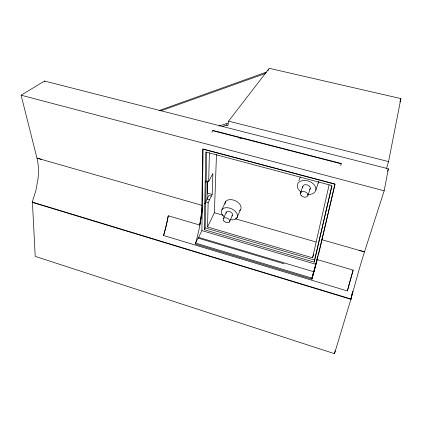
<?xml version="1.0" encoding="UTF-8"?>
<svg xmlns="http://www.w3.org/2000/svg" width="422" height="422" viewBox="0 0 422 422"><rect width="100%" height="100%" fill="white"/><g stroke="black" fill="none" stroke-linecap="round" stroke-linejoin="round"><path stroke-width="0.63" d="M202.396 208.737A65.473 15.804 -72.9 0 1 195.36 244.053L311.932 279.174A68.649 2.184 -74.5 0 0 317.196 259.567L353.14 270.127A69.641 2.284 -75 0 0 347.375 290.958L163.578 235.508A55.736 16.374 -72.5 0 0 168.241 215.79L199.659 225.031A53.958 12.834 -73 0 0 201.88 205.324L202.65 148.908L335.005 184.045L321.87 239.68A56.543 1.793 -74.5 0 1 316.3 261.809L311.916 278.103L195.634 243.114L198.445 237.322L313.82 271.757L311.916 278.103M284.048 263.776L198.234 238.135L201.89 230.607L203.114 149.177L334.994 184.198L318.394 255.131M204.269 229.7L205.767 151.989L331.882 185.569L314.158 262.125L204.269 229.7L205.139 227.891L206.722 152.126M207.466 181.439L207.06 199.121L204.77 203.678M207.598 181.254L207.323 193.049L212.192 194.421L208.151 202.56L207.534 226.973L312.57 257.821L313.715 254.107M202.623 200.144L202.766 194.479M205.176 182.737L206.121 180.906L208.674 181.618L209.396 152.954M212.192 194.421L212.857 173.463L208.674 181.618M207.534 226.973L214.365 212.73L216.491 154.383M386.425 168.753L388.556 161.589L400.9 98.6L269.289 68.311L228.566 121.14L227.943 125.703L226.071 125.228L222.315 126.447M268.054 70.801L268.239 69.672M364.513 251.85L384.178 190.786L388.372 168.816L44.537 81.024L21.1 95.193L36.941 158.06L41.293 159.342M201.88 205.324L36.951 158.102A50.524 26.18 -70.1 0 1 38.027 178.696L35.875 190.565L32.188 202.333L350.914 299.298L352.66 291.312M352.702 291.191L351.02 298.866L334.504 353.689L35.211 256.391L32.42 201.99M312.57 257.821L329.113 184.831M334.504 353.689L335.179 350.724M314.158 262.125L331.919 186.102M350.914 299.298L358.167 272.907A57.429 2.395 -75.1 0 1 364.502 251.887L358.995 250.309M195.555 243.399L195.47 243.684M399.898 102.034L400.9 98.6M311.932 279.174L311.942 279.148A59.011 1.852 -74.5 0 0 317.202 259.556M340.691 165.572L341.34 163.499L212.925 130.409L211.828 132.265M387.607 171.221L387.929 170.224M388.055 169.823L388.372 168.816M315.862 190.016L318.763 181.365M307.923 195.386L310.291 188.518M300.369 193.334L302.811 186.503M298.876 180.721L300.211 177.092M236.789 218.047L240.371 209.934M229.462 221.956L232.358 215.521M223.417 218.506L226.371 212.102M221.935 209.57L225.707 201.547M226.071 125.228L227.622 123.208L218.865 126.062M32.188 202.333L32.431 202.117L350.983 298.998M159.337 110.469L266.456 72.099M160.803 110.854L265.401 73.475M228.566 121.14L388.556 161.589M212.693 130.699L341.224 163.836M239.685 138.305L240.957 138.632M21.1 95.193L384.178 190.786M211.359 196.098L208.922 195.407L207.06 199.121L209.512 199.817M205.683 201.858L208.151 202.56M321.87 239.68L364.502 251.887M214.365 212.73L223.212 215.273M235.212 218.728L316.062 241.991M205.139 227.891L314.759 260.147M201.89 230.607L315.714 264.256M44.537 81.024L44.626 81.43M317.993 256.075A63.622 2.026 -74.5 0 1 316.933 260.121M315.825 264.283A63.622 2.026 -74.5 0 1 315.545 265.338M314.976 267.464A63.622 2.026 -74.5 0 1 314.691 268.534M314.11 270.681A63.622 2.026 -74.5 0 1 313.82 271.757M347.375 290.958A59.982 1.941 -75 0 1 353.145 270.117M168.23 215.795A64.629 19.238 -72.4 0 1 163.578 235.508M202.354 206.036A65.468 15.836 -72.9 0 1 199.659 225.031M318.605 181.94A9.506 6.641 18.8 0 1 318.035 183.064M224.019 216.692A8.604 5.423 24.7 0 1 224.726 207.877A8.604 5.423 24.7 0 1 236.974 213.616A8.604 5.423 24.7 0 1 230.486 219.725M225.037 203.99A8.498 5.444 24.7 0 1 235.397 200.772A8.498 5.444 24.7 0 1 239.543 210.72M301.239 192.126A9.637 6.631 19 0 1 300.643 181.154A9.637 6.631 19 0 1 315.165 186.176A9.637 6.631 19 0 1 307.896 194.426M226.123 213.305A3.466 2.184 24.7 0 1 230.317 211.839A3.466 2.184 24.7 0 1 231.815 215.969M302.822 187.268A3.882 2.669 19 0 1 307.427 184.973A3.882 2.669 19 0 1 309.637 189.615M223.971 221.102A3.503 2.179 24.7 0 0 229.584 221.777A3.503 2.179 24.7 0 0 225.786 217.794A3.503 2.179 24.7 0 0 223.971 221.102M301.308 195.676A3.925 2.669 19.2 0 0 307.765 195.85A3.925 2.669 19.2 0 0 303.371 191.519A3.925 2.669 19.2 0 0 301.308 195.676"/></g></svg>
